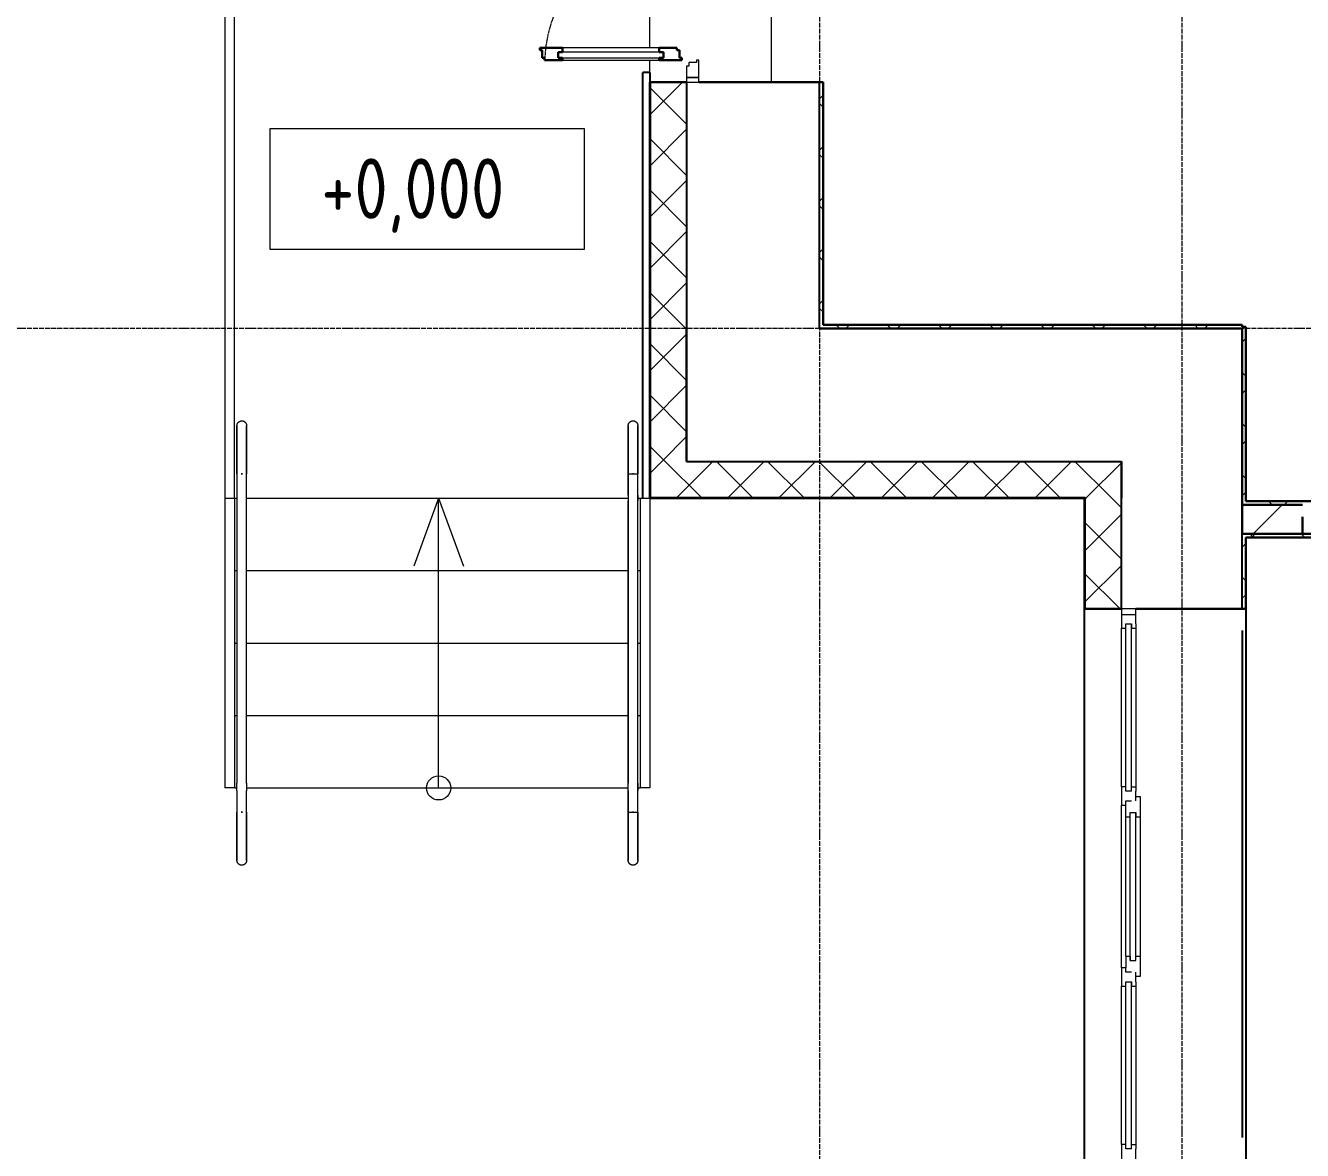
# Model space of a CAD drawing. Header units: millimetres. Extents: x -695119 to 412940, y -249585 to 622758.
# Drawn here: x 6907 to 12194, y -38424 to -33765 of the extents above; entities that cross this region are included whole.
import ezdxf

# ---------------------------------------------------------------- set-up
doc = ezdxf.new("R2010")
doc.units = ezdxf.units.MM
doc.linetypes.add('ADSK_Линия сетки', pattern=[25, 20, -2.5, 0, -2.5])
doc.linetypes.add('ADSK_Штриховая_ш2 п1_5', pattern=[4.5, 3, -1.5])
for name, color, linetype, lineweight in [('Высотные отметки', 7, 'Continuous', 9), ('Каркас_Импост', 8, 'Continuous', 9), ('Лестницы', 8, 'Continuous', 9), ('Монтажный зазор', 8, 'Continuous', 9), ('Ограждение', 8, 'Continuous', 9), ('Оси', 252, 'Continuous', 9), ('Остекление', 8, 'Continuous', 9), ('Открывание', 8, 'ADSK_Штриховая_ш2 п1_5', 9), ('Панель', 252, 'Continuous', 30), ('Перекрытия', 7, 'Continuous', 18), ('Поручни', 8, 'Continuous', 9), ('Стены разрез', 7, 'Continuous', 30), ('Стены штриховка', 7, 'Continuous', 9), ('Типовые аннотации', 8, 'Continuous', 18), ('Элементы узлов', 8, 'Continuous', 18)]:
    doc.layers.add(name, color=color, linetype=linetype, lineweight=lineweight)
doc.layers.add('Стены', color=194, linetype='Continuous')
doc.styles.add('GOST 2.304 type A_1', font='', dxfattribs={"height": 350})
doc.styles.get('GOST 2.304 type A_1').set_extended_font_data('GOST 2.304 type A')

# ---------------------------------------------------------------- blocks, each defined once
blk = doc.blocks.new('1 этаж')
at = {"layer": 'Каркас_Импост', "color": 251, "true_color": 0x636466}
for p, q in [((-35264.8, -115095.4), (-35296.8, -115095.4)), ((-35296.8, -115095.4), (-35296.8, -115110.4)), ((-35255.8, -115085.4), (-35264.8, -115085.4)), ((-35264.8, -115085.4), (-35264.8, -115095.4)), ((-35255.8, -115157.4), (-35255.8, -115085.4)), ((-35305.8, -115110.4), (-35305.8, -115157.4)), ((-35296.8, -115110.4), (-35305.8, -115110.4)), ((-35305.8, -115157.4), (-35255.8, -115157.4)), ((-33505.8, -118094.4), (-33505.8, -117438.4)), ((-33445.8, -117438.4), (-33445.8, -118094.4)), ((-33505.8, -118844.4), (-33505.8, -118170.4)), ((-33487.8, -118795.4), (-33487.8, -118219.4)), ((-33427.8, -118219.4), (-33427.8, -118795.4)), ((-33505.8, -119576.4), (-33505.8, -118920.4)), ((-33445.8, -118920.4), (-33445.8, -119576.4))]:
    blk.add_line(p, q, dxfattribs=at)
at = {"layer": 'Каркас_Импост', "color": 251, "lineweight": 18, "true_color": 0x636466}
for p, q in [((-33445.8, -117357.4), (-33505.8, -117357.4)), ((-33505.8, -117357.4), (-33505.8, -117438.4)), ((-33445.8, -117420.4), (-33445.8, -117357.4)), ((-33487.8, -117438.4), (-33487.8, -117420.4)), ((-33487.8, -117420.4), (-33463.8, -117420.4)), ((-33463.8, -117420.4), (-33463.8, -117438.4)), ((-33445.8, -117420.4), (-33445.8, -117438.4)), ((-33505.8, -117438.4), (-33487.8, -117438.4)), ((-33463.8, -117438.4), (-33445.8, -117438.4)), ((-33505.8, -118094.4), (-33505.8, -118170.4)), ((-33487.8, -118094.4), (-33505.8, -118094.4)), ((-33487.8, -118112.4), (-33487.8, -118094.4)), ((-33463.8, -118112.4), (-33487.8, -118112.4)), ((-33463.8, -118094.4), (-33445.8, -118094.4)), ((-33463.8, -118112.4), (-33463.8, -118094.4)), ((-33445.8, -118094.4), (-33445.8, -118112.4)), ((-33445.8, -118152.4), (-33445.8, -118112.4)), ((-33505.8, -118170.4), (-33487.8, -118170.4)), ((-33487.8, -118170.4), (-33487.8, -118152.4)), ((-33487.8, -118152.4), (-33463.8, -118152.4)), ((-33487.8, -118219.4), (-33487.8, -118170.4)), ((-33445.8, -118134.4), (-33427.8, -118134.4)), ((-33427.8, -118134.4), (-33427.8, -118219.4)), ((-33487.8, -118219.4), (-33469.8, -118219.4)), ((-33469.8, -118201.4), (-33445.8, -118201.4)), ((-33469.8, -118219.4), (-33469.8, -118201.4)), ((-33445.8, -118201.4), (-33445.8, -118219.4)), ((-33445.8, -118219.4), (-33427.8, -118219.4)), ((-33487.8, -118795.4), (-33469.8, -118795.4)), ((-33487.8, -118795.4), (-33487.8, -118844.4)), ((-33469.8, -118795.4), (-33469.8, -118813.4)), ((-33445.8, -118795.4), (-33427.8, -118795.4)), ((-33445.8, -118813.4), (-33445.8, -118795.4)), ((-33427.8, -118795.4), (-33427.8, -118880.4)), ((-33505.8, -118844.4), (-33505.8, -118920.4)), ((-33487.8, -118844.4), (-33505.8, -118844.4)), ((-33487.8, -118862.4), (-33487.8, -118844.4)), ((-33463.8, -118862.4), (-33487.8, -118862.4)), ((-33469.8, -118813.4), (-33445.8, -118813.4)), ((-33445.8, -118902.4), (-33445.8, -118862.4)), ((-33487.8, -118920.4), (-33487.8, -118902.4)), ((-33487.8, -118902.4), (-33463.8, -118902.4)), ((-33463.8, -118902.4), (-33463.8, -118920.4)), ((-33427.8, -118880.4), (-33445.8, -118880.4)), ((-33445.8, -118902.4), (-33445.8, -118920.4)), ((-33505.8, -118920.4), (-33487.8, -118920.4)), ((-33463.8, -118920.4), (-33445.8, -118920.4)), ((-33505.8, -119576.4), (-33505.8, -119657.4)), ((-33487.8, -119576.4), (-33505.8, -119576.4)), ((-33487.8, -119594.4), (-33487.8, -119576.4)), ((-33463.8, -119594.4), (-33487.8, -119594.4)), ((-33463.8, -119576.4), (-33445.8, -119576.4)), ((-33463.8, -119594.4), (-33463.8, -119576.4)), ((-33445.8, -119576.4), (-33445.8, -119594.4)), ((-33445.8, -119657.4), (-33445.8, -119594.4))]:
    blk.add_line(p, q, dxfattribs=at)
at = {"layer": 'Лестницы', "color": 251, "true_color": 0x636466}
for p, q in [((-35457.8, -115035.4), (-35457.8, -113599.4)), ((-35457.8, -115137.4), (-35457.8, -115085.4)), ((-37177.8, -116899.4), (-37167.4, -116899.4)), ((-37177.8, -116899.4), (-37167.4, -116899.4)), ((-37128.2, -116899.4), (-35547.4, -116899.4)), ((-37128.2, -116899.4), (-35547.4, -116899.4)), ((-35508.2, -116899.4), (-35497.8, -116899.4)), ((-35508.2, -116899.4), (-35497.8, -116899.4)), ((-37177.8, -117199.4), (-37167.8, -117199.4)), ((-37177.8, -117199.4), (-37167.8, -117199.4)), ((-37127.8, -117199.4), (-35547.8, -117199.4)), ((-37127.8, -117199.4), (-35547.8, -117199.4)), ((-35507.8, -117199.4), (-35497.8, -117199.4)), ((-35507.8, -117199.4), (-35497.8, -117199.4)), ((-37177.8, -117499.4), (-37167.8, -117499.4)), ((-37177.8, -117499.4), (-37167.8, -117499.4)), ((-37127.8, -117499.4), (-35547.8, -117499.4)), ((-37127.8, -117499.4), (-35547.8, -117499.4)), ((-35507.8, -117499.4), (-35497.8, -117499.4)), ((-35507.8, -117499.4), (-35497.8, -117499.4)), ((-37177.8, -117799.4), (-37167.8, -117799.4)), ((-37177.8, -117799.4), (-37167.8, -117799.4)), ((-37127.8, -117799.4), (-35547.8, -117799.4)), ((-37127.8, -117799.4), (-35547.8, -117799.4)), ((-35507.8, -117799.4), (-35497.8, -117799.4)), ((-35507.8, -117799.4), (-35497.8, -117799.4)), ((-37177.8, -118099.4), (-37167.8, -118099.4)), ((-37177.8, -118099.4), (-37167.8, -118099.4)), ((-37127.8, -118099.4), (-35547.8, -118099.4)), ((-37127.8, -118099.4), (-35547.8, -118099.4)), ((-35507.8, -118099.4), (-35497.8, -118099.4)), ((-35507.8, -118099.4), (-35497.8, -118099.4))]:
    blk.add_line(p, q, dxfattribs=at)
at = {"layer": 'Монтажный зазор', "color": 251, "true_color": 0x636466}
for p, q in [((-35255.8, -115157.4), (-35305.8, -115157.4)), ((-35305.8, -115157.4), (-35305.8, -115177.4)), ((-35255.8, -115177.4), (-35255.8, -115157.4)), ((-35305.8, -115177.4), (-35255.8, -115177.4)), ((-33445.8, -117382.4), (-33505.8, -117382.4))]:
    blk.add_line(p, q, dxfattribs=at)
at = {"layer": 'Ограждение', "color": 251, "true_color": 0x636466}
for p, q in [((-37167.8, -116799.4), (-37167.8, -116887.6)), ((-37145.5, -116799.4), (-37150.1, -116799.4)), ((-37150.1, -116799.4), (-37147.8, -116799.4)), ((-37147.8, -116799.4), (-37145.5, -116799.4)), ((-37127.8, -116887.6), (-37127.8, -116799.4)), ((-35547.8, -116799.4), (-35507.8, -116799.4)), ((-35547.8, -116887.6), (-35547.8, -116799.4)), ((-35547.8, -116799.4), (-35547.8, -116887.6)), ((-35525.5, -116799.4), (-35530.1, -116799.4)), ((-35530.1, -116799.4), (-35527.8, -116799.4)), ((-35527.8, -116799.4), (-35525.5, -116799.4)), ((-35507.8, -116887.6), (-35507.8, -116799.4)), ((-35507.8, -116887.6), (-35507.8, -116799.4)), ((-37167.8, -116901), (-37167.8, -118079.9)), ((-37127.8, -118079.9), (-37127.8, -116901)), ((-35547.8, -116887.6), (-35547.8, -116909.9)), ((-35547.8, -116887.6), (-35547.8, -116901)), ((-35547.8, -116901), (-35547.8, -118079.9)), ((-35507.8, -116887.6), (-35507.8, -116909.9)), ((-35507.8, -116887.6), (-35507.8, -116901)), ((-35507.8, -118079.9), (-35507.8, -116901)), ((-35547.8, -118088.8), (-35547.8, -116909.9)), ((-35507.8, -118088.8), (-35507.8, -116909.9)), ((-37167.8, -118111.2), (-37167.8, -118199.4)), ((-37127.8, -118199.4), (-37127.8, -118111.2)), ((-35547.8, -118111.2), (-35547.8, -118088.8)), ((-35547.8, -118199.4), (-35547.8, -118111.2)), ((-35547.8, -118111.2), (-35547.8, -118199.4)), ((-35507.8, -118111.2), (-35507.8, -118088.8)), ((-35507.8, -118199.4), (-35507.8, -118111.2)), ((-35507.8, -118199.4), (-35507.8, -118111.2)), ((-37150.1, -118199.4), (-37145.5, -118199.4)), ((-37147.8, -118199.4), (-37150.1, -118199.4)), ((-37145.5, -118199.4), (-37147.8, -118199.4)), ((-35547.8, -118199.4), (-35507.8, -118199.4)), ((-35530.1, -118199.4), (-35525.5, -118199.4)), ((-35527.8, -118199.4), (-35530.1, -118199.4)), ((-35525.5, -118199.4), (-35527.8, -118199.4))]:
    blk.add_line(p, q, dxfattribs=at)
at = {"layer": 'Ограждение', "color": 251, "true_color": 0x636466, "flags": 128}
for points in [[(-37167.8, -116599.4), (-37167.8, -116598.6), (-37167.7, -116597.8), (-37167.7, -116597), (-37167.5, -116596.2), (-37167.4, -116595.4), (-37167.2, -116594.6), (-37167, -116593.8), (-37166.8, -116593.1), (-37166.5, -116592.3), (-37166.2, -116591.6), (-37165.9, -116590.8), (-37165.5, -116590.1), (-37165.2, -116589.4), (-37164.7, -116588.7), (-37164.3, -116588.1), (-37163.8, -116587.4), (-37163.4, -116586.8), (-37162.8, -116586.2), (-37162.3, -116585.6), (-37161.7, -116585), (-37161.2, -116584.5), (-37160.5, -116584), (-37159.9, -116583.5), (-37159.3, -116583), (-37158.6, -116582.5), (-37157.9, -116582.1), (-37157.2, -116581.7), (-37156.5, -116581.4), (-37155.8, -116581), (-37155, -116580.7), (-37154.3, -116580.5), (-37153.5, -116580.2), (-37152.8, -116580), (-37152, -116579.8), (-37151.2, -116579.7), (-37150.4, -116579.5), (-37149.6, -116579.4), (-37148.8, -116579.4), (-37148, -116579.4), (-37147.8, -116579.4)], [(-37147.8, -116579.4), (-37147, -116579.4), (-37146.2, -116579.4), (-37145.4, -116579.5), (-37144.6, -116579.6), (-37143.8, -116579.8), (-37143, -116579.9), (-37142.3, -116580.1), (-37141.5, -116580.4), (-37140.8, -116580.6), (-37140, -116580.9), (-37139.3, -116581.3), (-37138.6, -116581.6), (-37137.9, -116582), (-37137.2, -116582.4), (-37136.5, -116582.9), (-37135.9, -116583.3), (-37135.2, -116583.8), (-37134.6, -116584.3), (-37134, -116584.9), (-37133.5, -116585.4), (-37132.9, -116586), (-37132.4, -116586.6), (-37131.9, -116587.3), (-37131.4, -116587.9), (-37131, -116588.6), (-37130.6, -116589.2), (-37130.2, -116589.9), (-37129.8, -116590.7), (-37129.5, -116591.4), (-37129.2, -116592.1), (-37128.9, -116592.9), (-37128.6, -116593.6), (-37128.4, -116594.4), (-37128.2, -116595.2), (-37128.1, -116596), (-37128, -116596.8), (-37127.9, -116597.6), (-37127.8, -116598.4), (-37127.8, -116599.2), (-37127.8, -116599.4)], [(-35547.8, -116599.4), (-35547.8, -116598.6), (-35547.7, -116597.8), (-35547.7, -116597), (-35547.5, -116596.2), (-35547.4, -116595.4), (-35547.2, -116594.6), (-35547, -116593.8), (-35546.8, -116593.1), (-35546.5, -116592.3), (-35546.2, -116591.6), (-35545.9, -116590.8), (-35545.5, -116590.1), (-35545.2, -116589.4), (-35544.7, -116588.7), (-35544.3, -116588.1), (-35543.8, -116587.4), (-35543.4, -116586.8), (-35542.8, -116586.2), (-35542.3, -116585.6), (-35541.7, -116585), (-35541.2, -116584.5), (-35540.5, -116584), (-35539.9, -116583.5), (-35539.3, -116583), (-35538.6, -116582.5), (-35537.9, -116582.1), (-35537.2, -116581.7), (-35536.5, -116581.4), (-35535.8, -116581), (-35535, -116580.7), (-35534.3, -116580.5), (-35533.5, -116580.2), (-35532.8, -116580), (-35532, -116579.8), (-35531.2, -116579.7), (-35530.4, -116579.5), (-35529.6, -116579.4), (-35528.8, -116579.4), (-35528, -116579.4), (-35527.8, -116579.4)], [(-35527.8, -116579.4), (-35527, -116579.4), (-35526.2, -116579.4), (-35525.4, -116579.5), (-35524.6, -116579.6), (-35523.8, -116579.8), (-35523, -116579.9), (-35522.3, -116580.1), (-35521.5, -116580.4), (-35520.8, -116580.6), (-35520, -116580.9), (-35519.3, -116581.3), (-35518.6, -116581.6), (-35517.9, -116582), (-35517.2, -116582.4), (-35516.5, -116582.9), (-35515.9, -116583.3), (-35515.2, -116583.8), (-35514.6, -116584.3), (-35514, -116584.9), (-35513.5, -116585.4), (-35512.9, -116586), (-35512.4, -116586.6), (-35511.9, -116587.3), (-35511.4, -116587.9), (-35511, -116588.6), (-35510.6, -116589.2), (-35510.2, -116589.9), (-35509.8, -116590.7), (-35509.5, -116591.4), (-35509.2, -116592.1), (-35508.9, -116592.9), (-35508.6, -116593.6), (-35508.4, -116594.4), (-35508.2, -116595.2), (-35508.1, -116596), (-35508, -116596.8), (-35507.9, -116597.6), (-35507.8, -116598.4), (-35507.8, -116599.2), (-35507.8, -116599.4)], [(-37167.8, -116799.4), (-37167.8, -116791.4), (-37167.8, -116783.4), (-37167.8, -116775.4), (-37167.8, -116767.5), (-37167.8, -116759.6), (-37167.8, -116751.8), (-37167.8, -116744.1), (-37167.8, -116736.5), (-37167.8, -116728.9), (-37167.8, -116721.5), (-37167.8, -116714.2), (-37167.8, -116707), (-37167.8, -116700), (-37167.8, -116693.1), (-37167.8, -116686.4), (-37167.8, -116679.9), (-37167.8, -116673.6), (-37167.8, -116667.5), (-37167.8, -116661.6), (-37167.8, -116655.9), (-37167.8, -116650.4), (-37167.8, -116645.2), (-37167.8, -116640.2), (-37167.8, -116635.5), (-37167.8, -116631.1), (-37167.8, -116626.9), (-37167.8, -116623), (-37167.8, -116619.3), (-37167.8, -116616), (-37167.8, -116613), (-37167.8, -116610.2), (-37167.8, -116607.8), (-37167.8, -116605.6), (-37167.8, -116603.8), (-37167.8, -116602.3), (-37167.8, -116601.1), (-37167.8, -116600.2), (-37167.8, -116599.6), (-37167.8, -116599.4), (-37167.8, -116599.4)], [(-37167.8, -116599.4), (-37167.8, -116599.5), (-37167.8, -116600), (-37167.8, -116600.8), (-37167.8, -116601.9), (-37167.8, -116603.4), (-37167.8, -116605.1), (-37167.8, -116607.2), (-37167.8, -116609.5), (-37167.8, -116612.2), (-37167.8, -116615.2), (-37167.8, -116618.4), (-37167.8, -116622), (-37167.8, -116625.8), (-37167.8, -116629.9), (-37167.8, -116634.3), (-37167.8, -116638.9), (-37167.8, -116643.9), (-37167.8, -116649), (-37167.8, -116654.4), (-37167.8, -116660), (-37167.8, -116665.9), (-37167.8, -116671.9), (-37167.8, -116678.2), (-37167.8, -116684.7), (-37167.8, -116691.3), (-37167.8, -116698.1), (-37167.8, -116705.1), (-37167.8, -116712.2), (-37167.8, -116719.5), (-37167.8, -116726.9), (-37167.8, -116734.4), (-37167.8, -116742), (-37167.8, -116749.7), (-37167.8, -116757.5), (-37167.8, -116765.4), (-37167.8, -116773.3), (-37167.8, -116781.2), (-37167.8, -116789.2), (-37167.8, -116797.2), (-37167.8, -116799.4)], [(-37127.8, -116799.4), (-37127.8, -116791.4), (-37127.8, -116783.4), (-37127.8, -116775.4), (-37127.8, -116767.5), (-37127.8, -116759.6), (-37127.8, -116751.8), (-37127.8, -116744.1), (-37127.8, -116736.5), (-37127.8, -116728.9), (-37127.8, -116721.5), (-37127.8, -116714.2), (-37127.8, -116707), (-37127.8, -116700), (-37127.8, -116693.1), (-37127.8, -116686.4), (-37127.8, -116679.9), (-37127.8, -116673.6), (-37127.8, -116667.5), (-37127.8, -116661.6), (-37127.8, -116655.9), (-37127.8, -116650.4), (-37127.8, -116645.2), (-37127.8, -116640.2), (-37127.8, -116635.5), (-37127.8, -116631.1), (-37127.8, -116626.9), (-37127.8, -116623), (-37127.8, -116619.3), (-37127.8, -116616), (-37127.8, -116613), (-37127.8, -116610.2), (-37127.8, -116607.8), (-37127.8, -116605.6), (-37127.8, -116603.8), (-37127.8, -116602.3), (-37127.8, -116601.1), (-37127.8, -116600.2), (-37127.8, -116599.6), (-37127.8, -116599.4), (-37127.8, -116599.4)], [(-37127.8, -116599.4), (-37127.8, -116599.5), (-37127.8, -116600), (-37127.8, -116600.8), (-37127.8, -116601.9), (-37127.8, -116603.4), (-37127.8, -116605.1), (-37127.8, -116607.2), (-37127.8, -116609.5), (-37127.8, -116612.2), (-37127.8, -116615.2), (-37127.8, -116618.4), (-37127.8, -116622), (-37127.8, -116625.8), (-37127.8, -116629.9), (-37127.8, -116634.3), (-37127.8, -116638.9), (-37127.8, -116643.9), (-37127.8, -116649), (-37127.8, -116654.4), (-37127.8, -116660), (-37127.8, -116665.9), (-37127.8, -116671.9), (-37127.8, -116678.2), (-37127.8, -116684.7), (-37127.8, -116691.3), (-37127.8, -116698.1), (-37127.8, -116705.1), (-37127.8, -116712.2), (-37127.8, -116719.5), (-37127.8, -116726.9), (-37127.8, -116734.4), (-37127.8, -116742), (-37127.8, -116749.7), (-37127.8, -116757.5), (-37127.8, -116765.4), (-37127.8, -116773.3), (-37127.8, -116781.2), (-37127.8, -116789.2), (-37127.8, -116797.2), (-37127.8, -116799.4)], [(-35547.8, -116799.4), (-35547.8, -116791.4), (-35547.8, -116783.4), (-35547.8, -116775.4), (-35547.8, -116767.5), (-35547.8, -116759.6), (-35547.8, -116751.8), (-35547.8, -116744.1), (-35547.8, -116736.5), (-35547.8, -116728.9), (-35547.8, -116721.5), (-35547.8, -116714.2), (-35547.8, -116707), (-35547.8, -116700), (-35547.8, -116693.1), (-35547.8, -116686.4), (-35547.8, -116679.9), (-35547.8, -116673.6), (-35547.8, -116667.5), (-35547.8, -116661.6), (-35547.8, -116655.9), (-35547.8, -116650.4), (-35547.8, -116645.2), (-35547.8, -116640.2), (-35547.8, -116635.5), (-35547.8, -116631.1), (-35547.8, -116626.9), (-35547.8, -116623), (-35547.8, -116619.3), (-35547.8, -116616), (-35547.8, -116613), (-35547.8, -116610.2), (-35547.8, -116607.8), (-35547.8, -116605.6), (-35547.8, -116603.8), (-35547.8, -116602.3), (-35547.8, -116601.1), (-35547.8, -116600.2), (-35547.8, -116599.6), (-35547.8, -116599.4), (-35547.8, -116599.4)], [(-35547.8, -116599.4), (-35547.8, -116599.5), (-35547.8, -116600), (-35547.8, -116600.8), (-35547.8, -116601.9), (-35547.8, -116603.4), (-35547.8, -116605.1), (-35547.8, -116607.2), (-35547.8, -116609.5), (-35547.8, -116612.2), (-35547.8, -116615.2), (-35547.8, -116618.4), (-35547.8, -116622), (-35547.8, -116625.8), (-35547.8, -116629.9), (-35547.8, -116634.3), (-35547.8, -116638.9), (-35547.8, -116643.9), (-35547.8, -116649), (-35547.8, -116654.4), (-35547.8, -116660), (-35547.8, -116665.9), (-35547.8, -116671.9), (-35547.8, -116678.2), (-35547.8, -116684.7), (-35547.8, -116691.3), (-35547.8, -116698.1), (-35547.8, -116705.1), (-35547.8, -116712.2), (-35547.8, -116719.5), (-35547.8, -116726.9), (-35547.8, -116734.4), (-35547.8, -116742), (-35547.8, -116749.7), (-35547.8, -116757.5), (-35547.8, -116765.4), (-35547.8, -116773.3), (-35547.8, -116781.2), (-35547.8, -116789.2), (-35547.8, -116797.2), (-35547.8, -116799.4)], [(-35507.8, -116799.4), (-35507.8, -116791.4), (-35507.8, -116783.4), (-35507.8, -116775.4), (-35507.8, -116767.5), (-35507.8, -116759.6), (-35507.8, -116751.8), (-35507.8, -116744.1), (-35507.8, -116736.5), (-35507.8, -116728.9), (-35507.8, -116721.5), (-35507.8, -116714.2), (-35507.8, -116707), (-35507.8, -116700), (-35507.8, -116693.1), (-35507.8, -116686.4), (-35507.8, -116679.9), (-35507.8, -116673.6), (-35507.8, -116667.5), (-35507.8, -116661.6), (-35507.8, -116655.9), (-35507.8, -116650.4), (-35507.8, -116645.2), (-35507.8, -116640.2), (-35507.8, -116635.5), (-35507.8, -116631.1), (-35507.8, -116626.9), (-35507.8, -116623), (-35507.8, -116619.3), (-35507.8, -116616), (-35507.8, -116613), (-35507.8, -116610.2), (-35507.8, -116607.8), (-35507.8, -116605.6), (-35507.8, -116603.8), (-35507.8, -116602.3), (-35507.8, -116601.1), (-35507.8, -116600.2), (-35507.8, -116599.6), (-35507.8, -116599.4), (-35507.8, -116599.4)], [(-35507.8, -116599.4), (-35507.8, -116599.5), (-35507.8, -116600), (-35507.8, -116600.8), (-35507.8, -116601.9), (-35507.8, -116603.4), (-35507.8, -116605.1), (-35507.8, -116607.2), (-35507.8, -116609.5), (-35507.8, -116612.2), (-35507.8, -116615.2), (-35507.8, -116618.4), (-35507.8, -116622), (-35507.8, -116625.8), (-35507.8, -116629.9), (-35507.8, -116634.3), (-35507.8, -116638.9), (-35507.8, -116643.9), (-35507.8, -116649), (-35507.8, -116654.4), (-35507.8, -116660), (-35507.8, -116665.9), (-35507.8, -116671.9), (-35507.8, -116678.2), (-35507.8, -116684.7), (-35507.8, -116691.3), (-35507.8, -116698.1), (-35507.8, -116705.1), (-35507.8, -116712.2), (-35507.8, -116719.5), (-35507.8, -116726.9), (-35507.8, -116734.4), (-35507.8, -116742), (-35507.8, -116749.7), (-35507.8, -116757.5), (-35507.8, -116765.4), (-35507.8, -116773.3), (-35507.8, -116781.2), (-35507.8, -116789.2), (-35507.8, -116797.2), (-35507.8, -116799.4)], [(-37167.8, -116887.6), (-37167.8, -116888.8), (-37167.8, -116890), (-37167.8, -116891.2), (-37167.8, -116892.3), (-37167.8, -116893.5), (-37167.8, -116894.7), (-37167.8, -116895.9), (-37167.8, -116897), (-37167.8, -116898.1), (-37167.8, -116899.2), (-37167.8, -116900.3), (-37167.8, -116901)], [(-37167.8, -116887.6), (-37167.8, -116888.8), (-37167.8, -116890), (-37167.8, -116891.2), (-37167.8, -116892.3), (-37167.8, -116893.5), (-37167.8, -116894.7)], [(-37167.8, -116897), (-37167.8, -116898.1), (-37167.8, -116899.2), (-37167.8, -116900.3), (-37167.8, -116901)], [(-37127.8, -116901), (-37127.8, -116899.9), (-37127.8, -116898.8), (-37127.8, -116897.7), (-37127.8, -116896.5), (-37127.8, -116895.4), (-37127.8, -116894.2), (-37127.8, -116893), (-37127.8, -116891.9), (-37127.8, -116890.7), (-37127.8, -116889.5), (-37127.8, -116888.3), (-37127.8, -116887.6)], [(-37127.8, -116895.4), (-37127.8, -116894.2), (-37127.8, -116893), (-37127.8, -116891.9), (-37127.8, -116890.7), (-37127.8, -116889.5), (-37127.8, -116888.3), (-37127.8, -116887.6)], [(-37127.8, -116901), (-37127.8, -116899.9), (-37127.8, -116898.8), (-37127.8, -116897.7), (-37127.8, -116896.5)], [(-35547.8, -116887.6), (-35547.8, -116888.8), (-35547.8, -116890), (-35547.8, -116891.2), (-35547.8, -116892.3), (-35547.8, -116893.5), (-35547.8, -116894.7), (-35547.8, -116895.9), (-35547.8, -116897), (-35547.8, -116898.1), (-35547.8, -116899.2), (-35547.8, -116900.3), (-35547.8, -116901)], [(-35547.8, -116887.6), (-35547.8, -116888.8), (-35547.8, -116890), (-35547.8, -116891.2), (-35547.8, -116892.3), (-35547.8, -116893.5), (-35547.8, -116894.7)], [(-35547.8, -116897), (-35547.8, -116898.1), (-35547.8, -116899.2), (-35547.8, -116900.3), (-35547.8, -116901)], [(-35507.8, -116901), (-35507.8, -116899.9), (-35507.8, -116898.8), (-35507.8, -116897.7), (-35507.8, -116896.5), (-35507.8, -116895.4), (-35507.8, -116894.2), (-35507.8, -116893), (-35507.8, -116891.9), (-35507.8, -116890.7), (-35507.8, -116889.5), (-35507.8, -116888.3), (-35507.8, -116887.6)], [(-35507.8, -116895.4), (-35507.8, -116894.2), (-35507.8, -116893), (-35507.8, -116891.9), (-35507.8, -116890.7), (-35507.8, -116889.5), (-35507.8, -116888.3), (-35507.8, -116887.6)], [(-35507.8, -116901), (-35507.8, -116899.9), (-35507.8, -116898.8), (-35507.8, -116897.7), (-35507.8, -116896.5)], [(-37167.8, -118111.2), (-37167.8, -118108.4), (-37167.8, -118105.6), (-37167.8, -118102.8), (-37167.8, -118100), (-37167.8, -118097.3), (-37167.8, -118094.5), (-37167.8, -118091.8), (-37167.8, -118089.2), (-37167.8, -118086.5), (-37167.8, -118083.9), (-37167.8, -118081.4), (-37167.8, -118079.9)], [(-37127.8, -118079.9), (-37127.8, -118082.4), (-37127.8, -118085), (-37127.8, -118087.6), (-37127.8, -118090.2), (-37127.8, -118092.9), (-37127.8, -118095.6), (-37127.8, -118098.4), (-37127.8, -118101.1), (-37127.8, -118103.9), (-37127.8, -118106.7), (-37127.8, -118109.5), (-37127.8, -118111.2)], [(-35547.8, -118111.2), (-35547.8, -118108.4), (-35547.8, -118105.6), (-35547.8, -118102.8), (-35547.8, -118100), (-35547.8, -118097.3), (-35547.8, -118094.5), (-35547.8, -118091.8), (-35547.8, -118089.2), (-35547.8, -118086.5), (-35547.8, -118083.9), (-35547.8, -118081.4), (-35547.8, -118079.9)], [(-35507.8, -118079.9), (-35507.8, -118082.4), (-35507.8, -118085), (-35507.8, -118087.6), (-35507.8, -118090.2), (-35507.8, -118092.9), (-35507.8, -118095.6), (-35507.8, -118098.4), (-35507.8, -118101.1), (-35507.8, -118103.9), (-35507.8, -118106.7), (-35507.8, -118109.5), (-35507.8, -118111.2)], [(-37167.8, -118199.4), (-37167.8, -118207.4), (-37167.8, -118215.3), (-37167.8, -118223.3), (-37167.8, -118231.2), (-37167.8, -118239.1), (-37167.8, -118246.9), (-37167.8, -118254.6), (-37167.8, -118262.3), (-37167.8, -118269.8), (-37167.8, -118277.3), (-37167.8, -118284.6), (-37167.8, -118291.7), (-37167.8, -118298.7), (-37167.8, -118305.6), (-37167.8, -118312.3), (-37167.8, -118318.8), (-37167.8, -118325.1), (-37167.8, -118331.2), (-37167.8, -118337.2), (-37167.8, -118342.8), (-37167.8, -118348.3), (-37167.8, -118353.5), (-37167.8, -118358.5), (-37167.8, -118363.2), (-37167.8, -118367.7), (-37167.8, -118371.8), (-37167.8, -118375.8), (-37167.8, -118379.4), (-37167.8, -118382.7), (-37167.8, -118385.8), (-37167.8, -118388.5), (-37167.8, -118391), (-37167.8, -118393.1), (-37167.8, -118394.9), (-37167.8, -118396.5), (-37167.8, -118397.7), (-37167.8, -118398.5), (-37167.8, -118399.1), (-37167.8, -118399.4), (-37167.8, -118399.4)], [(-37167.8, -118399.4), (-37167.8, -118399.2), (-37167.8, -118398.7), (-37167.8, -118397.9), (-37167.8, -118396.8), (-37167.8, -118395.4), (-37167.8, -118393.6), (-37167.8, -118391.6), (-37167.8, -118389.2), (-37167.8, -118386.5), (-37167.8, -118383.6), (-37167.8, -118380.3), (-37167.8, -118376.8), (-37167.8, -118372.9), (-37167.8, -118368.8), (-37167.8, -118364.4), (-37167.8, -118359.8), (-37167.8, -118354.9), (-37167.8, -118349.7), (-37167.8, -118344.3), (-37167.8, -118338.7), (-37167.8, -118332.9), (-37167.8, -118326.8), (-37167.8, -118320.5), (-37167.8, -118314.1), (-37167.8, -118307.4), (-37167.8, -118300.6), (-37167.8, -118293.6), (-37167.8, -118286.5), (-37167.8, -118279.2), (-37167.8, -118271.8), (-37167.8, -118264.3), (-37167.8, -118256.7), (-37167.8, -118249), (-37167.8, -118241.2), (-37167.8, -118233.4), (-37167.8, -118225.5), (-37167.8, -118217.5), (-37167.8, -118209.5), (-37167.8, -118201.5), (-37167.8, -118199.4)], [(-37127.8, -118199.4), (-37127.8, -118207.4), (-37127.8, -118215.3), (-37127.8, -118223.3), (-37127.8, -118231.2), (-37127.8, -118239.1), (-37127.8, -118246.9), (-37127.8, -118254.6), (-37127.8, -118262.3), (-37127.8, -118269.8), (-37127.8, -118277.3), (-37127.8, -118284.6), (-37127.8, -118291.7), (-37127.8, -118298.7), (-37127.8, -118305.6), (-37127.8, -118312.3), (-37127.8, -118318.8), (-37127.8, -118325.1), (-37127.8, -118331.2), (-37127.8, -118337.2), (-37127.8, -118342.8), (-37127.8, -118348.3), (-37127.8, -118353.5), (-37127.8, -118358.5), (-37127.8, -118363.2), (-37127.8, -118367.7), (-37127.8, -118371.8), (-37127.8, -118375.8), (-37127.8, -118379.4), (-37127.8, -118382.7), (-37127.8, -118385.8), (-37127.8, -118388.5), (-37127.8, -118391), (-37127.8, -118393.1), (-37127.8, -118394.9), (-37127.8, -118396.5), (-37127.8, -118397.7), (-37127.8, -118398.5), (-37127.8, -118399.1), (-37127.8, -118399.4), (-37127.8, -118399.4)], [(-37127.8, -118399.4), (-37127.8, -118399.2), (-37127.8, -118398.7), (-37127.8, -118397.9), (-37127.8, -118396.8), (-37127.8, -118395.4), (-37127.8, -118393.6), (-37127.8, -118391.6), (-37127.8, -118389.2), (-37127.8, -118386.5), (-37127.8, -118383.6), (-37127.8, -118380.3), (-37127.8, -118376.8), (-37127.8, -118372.9), (-37127.8, -118368.8), (-37127.8, -118364.4), (-37127.8, -118359.8), (-37127.8, -118354.9), (-37127.8, -118349.7), (-37127.8, -118344.3), (-37127.8, -118338.7), (-37127.8, -118332.9), (-37127.8, -118326.8), (-37127.8, -118320.5), (-37127.8, -118314.1), (-37127.8, -118307.4), (-37127.8, -118300.6), (-37127.8, -118293.6), (-37127.8, -118286.5), (-37127.8, -118279.2), (-37127.8, -118271.8), (-37127.8, -118264.3), (-37127.8, -118256.7), (-37127.8, -118249), (-37127.8, -118241.2), (-37127.8, -118233.4), (-37127.8, -118225.5), (-37127.8, -118217.5), (-37127.8, -118209.5), (-37127.8, -118201.5), (-37127.8, -118199.4)], [(-35547.8, -118199.4), (-35547.8, -118207.4), (-35547.8, -118215.3), (-35547.8, -118223.3), (-35547.8, -118231.2), (-35547.8, -118239.1), (-35547.8, -118246.9), (-35547.8, -118254.6), (-35547.8, -118262.3), (-35547.8, -118269.8), (-35547.8, -118277.3), (-35547.8, -118284.6), (-35547.8, -118291.7), (-35547.8, -118298.7), (-35547.8, -118305.6), (-35547.8, -118312.3), (-35547.8, -118318.8), (-35547.8, -118325.1), (-35547.8, -118331.2), (-35547.8, -118337.2), (-35547.8, -118342.8), (-35547.8, -118348.3), (-35547.8, -118353.5), (-35547.8, -118358.5), (-35547.8, -118363.2), (-35547.8, -118367.7), (-35547.8, -118371.8), (-35547.8, -118375.8), (-35547.8, -118379.4), (-35547.8, -118382.7), (-35547.8, -118385.8), (-35547.8, -118388.5), (-35547.8, -118391), (-35547.8, -118393.1), (-35547.8, -118394.9), (-35547.8, -118396.5), (-35547.8, -118397.7), (-35547.8, -118398.5), (-35547.8, -118399.1), (-35547.8, -118399.4), (-35547.8, -118399.4)], [(-35547.8, -118399.4), (-35547.8, -118399.2), (-35547.8, -118398.7), (-35547.8, -118397.9), (-35547.8, -118396.8), (-35547.8, -118395.4), (-35547.8, -118393.6), (-35547.8, -118391.6), (-35547.8, -118389.2), (-35547.8, -118386.5), (-35547.8, -118383.6), (-35547.8, -118380.3), (-35547.8, -118376.8), (-35547.8, -118372.9), (-35547.8, -118368.8), (-35547.8, -118364.4), (-35547.8, -118359.8), (-35547.8, -118354.9), (-35547.8, -118349.7), (-35547.8, -118344.3), (-35547.8, -118338.7), (-35547.8, -118332.9), (-35547.8, -118326.8), (-35547.8, -118320.5), (-35547.8, -118314.1), (-35547.8, -118307.4), (-35547.8, -118300.6), (-35547.8, -118293.6), (-35547.8, -118286.5), (-35547.8, -118279.2), (-35547.8, -118271.8), (-35547.8, -118264.3), (-35547.8, -118256.7), (-35547.8, -118249), (-35547.8, -118241.2), (-35547.8, -118233.4), (-35547.8, -118225.5), (-35547.8, -118217.5), (-35547.8, -118209.5), (-35547.8, -118201.5), (-35547.8, -118199.4)], [(-35507.8, -118199.4), (-35507.8, -118207.4), (-35507.8, -118215.3), (-35507.8, -118223.3), (-35507.8, -118231.2), (-35507.8, -118239.1), (-35507.8, -118246.9), (-35507.8, -118254.6), (-35507.8, -118262.3), (-35507.8, -118269.8), (-35507.8, -118277.3), (-35507.8, -118284.6), (-35507.8, -118291.7), (-35507.8, -118298.7), (-35507.8, -118305.6), (-35507.8, -118312.3), (-35507.8, -118318.8), (-35507.8, -118325.1), (-35507.8, -118331.2), (-35507.8, -118337.2), (-35507.8, -118342.8), (-35507.8, -118348.3), (-35507.8, -118353.5), (-35507.8, -118358.5), (-35507.8, -118363.2), (-35507.8, -118367.7), (-35507.8, -118371.8), (-35507.8, -118375.8), (-35507.8, -118379.4), (-35507.8, -118382.7), (-35507.8, -118385.8), (-35507.8, -118388.5), (-35507.8, -118391), (-35507.8, -118393.1), (-35507.8, -118394.9), (-35507.8, -118396.5), (-35507.8, -118397.7), (-35507.8, -118398.5), (-35507.8, -118399.1), (-35507.8, -118399.4), (-35507.8, -118399.4)], [(-35507.8, -118399.4), (-35507.8, -118399.2), (-35507.8, -118398.7), (-35507.8, -118397.9), (-35507.8, -118396.8), (-35507.8, -118395.4), (-35507.8, -118393.6), (-35507.8, -118391.6), (-35507.8, -118389.2), (-35507.8, -118386.5), (-35507.8, -118383.6), (-35507.8, -118380.3), (-35507.8, -118376.8), (-35507.8, -118372.9), (-35507.8, -118368.8), (-35507.8, -118364.4), (-35507.8, -118359.8), (-35507.8, -118354.9), (-35507.8, -118349.7), (-35507.8, -118344.3), (-35507.8, -118338.7), (-35507.8, -118332.9), (-35507.8, -118326.8), (-35507.8, -118320.5), (-35507.8, -118314.1), (-35507.8, -118307.4), (-35507.8, -118300.6), (-35507.8, -118293.6), (-35507.8, -118286.5), (-35507.8, -118279.2), (-35507.8, -118271.8), (-35507.8, -118264.3), (-35507.8, -118256.7), (-35507.8, -118249), (-35507.8, -118241.2), (-35507.8, -118233.4), (-35507.8, -118225.5), (-35507.8, -118217.5), (-35507.8, -118209.5), (-35507.8, -118201.5), (-35507.8, -118199.4)], [(-37147.8, -118419.4), (-37148.6, -118419.4), (-37149.4, -118419.3), (-37150.2, -118419.2), (-37151, -118419.1), (-37151.8, -118419), (-37152.6, -118418.8), (-37153.3, -118418.6), (-37154.1, -118418.4), (-37154.8, -118418.1), (-37155.6, -118417.8), (-37156.3, -118417.5), (-37157, -118417.1), (-37157.7, -118416.7), (-37158.4, -118416.3), (-37159.1, -118415.9), (-37159.7, -118415.4), (-37160.4, -118414.9), (-37161, -118414.4), (-37161.6, -118413.9), (-37162.1, -118413.3), (-37162.7, -118412.7), (-37163.2, -118412.1), (-37163.7, -118411.5), (-37164.2, -118410.8), (-37164.6, -118410.2), (-37165, -118409.5), (-37165.4, -118408.8), (-37165.8, -118408.1), (-37166.1, -118407.4), (-37166.4, -118406.6), (-37166.7, -118405.9), (-37167, -118405.1), (-37167.2, -118404.3), (-37167.4, -118403.6), (-37167.5, -118402.8), (-37167.6, -118402), (-37167.7, -118401.2), (-37167.8, -118400.4), (-37167.8, -118399.6), (-37167.8, -118399.4)], [(-37127.8, -118399.4), (-37127.8, -118400.2), (-37127.9, -118401), (-37127.9, -118401.8), (-37128.1, -118402.6), (-37128.2, -118403.3), (-37128.4, -118404.1), (-37128.6, -118404.9), (-37128.8, -118405.7), (-37129.1, -118406.4), (-37129.4, -118407.2), (-37129.7, -118407.9), (-37130.1, -118408.6), (-37130.4, -118409.3), (-37130.9, -118410), (-37131.3, -118410.7), (-37131.8, -118411.3), (-37132.3, -118411.9), (-37132.8, -118412.6), (-37133.3, -118413.1), (-37133.9, -118413.7), (-37134.5, -118414.3), (-37135.1, -118414.8), (-37135.7, -118415.3), (-37136.3, -118415.8), (-37137, -118416.2), (-37137.7, -118416.6), (-37138.4, -118417), (-37139.1, -118417.4), (-37139.8, -118417.7), (-37140.6, -118418), (-37141.3, -118418.3), (-37142.1, -118418.5), (-37142.8, -118418.7), (-37143.6, -118418.9), (-37144.4, -118419.1), (-37145.2, -118419.2), (-37146, -118419.3), (-37146.8, -118419.3), (-37147.6, -118419.4), (-37147.8, -118419.4)], [(-35527.8, -118419.4), (-35528.6, -118419.4), (-35529.4, -118419.3), (-35530.2, -118419.2), (-35531, -118419.1), (-35531.8, -118419), (-35532.6, -118418.8), (-35533.3, -118418.6), (-35534.1, -118418.4), (-35534.8, -118418.1), (-35535.6, -118417.8), (-35536.3, -118417.5), (-35537, -118417.1), (-35537.7, -118416.7), (-35538.4, -118416.3), (-35539.1, -118415.9), (-35539.7, -118415.4), (-35540.4, -118414.9), (-35541, -118414.4), (-35541.6, -118413.9), (-35542.1, -118413.3), (-35542.7, -118412.7), (-35543.2, -118412.1), (-35543.7, -118411.5), (-35544.2, -118410.8), (-35544.6, -118410.2), (-35545, -118409.5), (-35545.4, -118408.8), (-35545.8, -118408.1), (-35546.1, -118407.4), (-35546.4, -118406.6), (-35546.7, -118405.9), (-35547, -118405.1), (-35547.2, -118404.3), (-35547.4, -118403.6), (-35547.5, -118402.8), (-35547.6, -118402), (-35547.7, -118401.2), (-35547.8, -118400.4), (-35547.8, -118399.6), (-35547.8, -118399.4)], [(-35507.8, -118399.4), (-35507.8, -118400.2), (-35507.9, -118401), (-35507.9, -118401.8), (-35508.1, -118402.6), (-35508.2, -118403.3), (-35508.4, -118404.1), (-35508.6, -118404.9), (-35508.8, -118405.7), (-35509.1, -118406.4), (-35509.4, -118407.2), (-35509.7, -118407.9), (-35510.1, -118408.6), (-35510.4, -118409.3), (-35510.9, -118410), (-35511.3, -118410.7), (-35511.8, -118411.3), (-35512.3, -118411.9), (-35512.8, -118412.6), (-35513.3, -118413.1), (-35513.9, -118413.7), (-35514.5, -118414.3), (-35515.1, -118414.8), (-35515.7, -118415.3), (-35516.3, -118415.8), (-35517, -118416.2), (-35517.7, -118416.6), (-35518.4, -118417), (-35519.1, -118417.4), (-35519.8, -118417.7), (-35520.6, -118418), (-35521.3, -118418.3), (-35522.1, -118418.5), (-35522.8, -118418.7), (-35523.6, -118418.9), (-35524.4, -118419.1), (-35525.2, -118419.2), (-35526, -118419.3), (-35526.8, -118419.3), (-35527.6, -118419.4), (-35527.8, -118419.4)]]:
    blk.add_lwpolyline(points, dxfattribs=at)
at = {"layer": 'Оси', "color": 251, "linetype": 'ADSK_Линия сетки', "true_color": 0x636466}
for p, q in [((-34755.8, -96281.4), (-34755.8, -160943.1)), ((-33255.8, -96281.4), (-33255.8, -160943.1)), ((-30135.8, -116197.4), (-72628.1, -116197.4))]:
    blk.add_line(p, q, dxfattribs=at)
at = {"layer": 'Остекление', "color": 251, "true_color": 0x636466}
for p, q in [((-35401.8, -115052.4), (-35837.8, -115052.4)), ((-35837.8, -115052.4), (-35837.8, -115076.4)), ((-35401.8, -115076.4), (-35401.8, -115052.4)), ((-35837.8, -115076.4), (-35401.8, -115076.4)), ((-33463.8, -118112.4), (-33463.8, -117420.4)), ((-33487.8, -118094.4), (-33487.8, -117438.4)), ((-33469.8, -118813.4), (-33469.8, -118201.4)), ((-33445.8, -118813.4), (-33445.8, -118201.4)), ((-33463.8, -119594.4), (-33463.8, -118902.4)), ((-33487.8, -119576.4), (-33487.8, -118920.4))]:
    blk.add_line(p, q, dxfattribs=at)
at = {"layer": 'Открывание', "color": 251, "true_color": 0x636466}
blk.add_arc((-35325.8, -115105.4), 568, 90, 177.9821, dxfattribs=at)
at = {"layer": 'Панель', "color": 251, "true_color": 0x636466}
for p, q in [((-35819.8, -115035.4), (-35913.8, -115035.4)), ((-35913.8, -115035.4), (-35913.8, -115044.4)), ((-35913.8, -115044.4), (-35903.8, -115044.4)), ((-35903.8, -115044.4), (-35903.8, -115076.4)), ((-35819.8, -115052.4), (-35837.8, -115052.4)), ((-35837.8, -115052.4), (-35837.8, -115076.4)), ((-35819.8, -115035.4), (-35819.8, -115052.4)), ((-35345.8, -115035.4), (-35419.8, -115035.4)), ((-35419.8, -115035.4), (-35419.8, -115052.4)), ((-35419.8, -115052.4), (-35401.8, -115052.4)), ((-35401.8, -115052.4), (-35401.8, -115076.4)), ((-35345.8, -115044.4), (-35345.8, -115035.4)), ((-35335.8, -115044.4), (-35345.8, -115044.4)), ((-35335.8, -115076.4), (-35335.8, -115044.4)), ((-35903.8, -115076.4), (-35893.8, -115076.4)), ((-35893.8, -115076.4), (-35893.8, -115085.4)), ((-35893.8, -115085.4), (-35819.8, -115085.4)), ((-35837.8, -115076.4), (-35819.8, -115076.4)), ((-35819.8, -115076.4), (-35819.8, -115085.4)), ((-35419.8, -115076.4), (-35419.8, -115085.4)), ((-35401.8, -115076.4), (-35419.8, -115076.4)), ((-35419.8, -115085.4), (-35325.8, -115085.4)), ((-35325.8, -115076.4), (-35335.8, -115076.4)), ((-35325.8, -115085.4), (-35325.8, -115076.4))]:
    blk.add_line(p, q, dxfattribs=at)
at = {"layer": 'Панель', "color": 251, "lineweight": 9, "true_color": 0x636466}
for p, q in [((-35419.8, -115035.4), (-35819.8, -115035.4)), ((-35819.8, -115085.4), (-35419.8, -115085.4))]:
    blk.add_line(p, q, dxfattribs=at)
at = {"layer": 'Перекрытия', "color": 251, "true_color": 0x636466}
blk.add_line((-34955.8, -113457.4), (-34955.8, -115177.4), dxfattribs=at)
at = {"layer": 'Поручни', "color": 251, "true_color": 0x636466}
for p, q in [((-37217.8, -113249.4), (-37217.8, -116899.4)), ((-37177.8, -116899.4), (-37177.8, -113249.4)), ((-37217.8, -116899.4), (-37177.8, -116899.4)), ((-37217.8, -116899.4), (-37217.8, -118099.4)), ((-37200.1, -116899.4), (-37195.5, -116899.4)), ((-37177.8, -116899.4), (-37177.8, -118099.4)), ((-35497.8, -116899.4), (-35457.8, -116899.4)), ((-35497.8, -116899.4), (-35497.8, -118099.4)), ((-35457.8, -116899.4), (-35457.8, -118099.4)), ((-37177.8, -118099.4), (-37217.8, -118099.4)), ((-35457.8, -118099.4), (-35497.8, -118099.4))]:
    blk.add_line(p, q, dxfattribs=at)
at = {"layer": 'Стены', "color": 251, "true_color": 0x636466}
for p, q in [((-35487.8, -116899.4), (-35487.8, -115137.4)), ((-35457.8, -115137.4), (-35487.8, -115137.4)), ((-35457.8, -115137.4), (-35457.8, -115177.4)), ((-35305.8, -115177.4), (-35305.8, -116197.4)), ((-34755.8, -116197.4), (-34755.8, -115177.4)), ((-35305.8, -116747.4), (-33505.8, -116747.4)), ((-33505.8, -117357.4), (-33505.8, -116899.4)), ((-33005.8, -117357.4), (-33005.8, -117047.4)), ((-33657.8, -119657.4), (-33657.8, -117357.4)), ((-32990.8, -117357.4), (-32990.8, -119657.4)), ((-33005.8, -117447.4), (-33005.8, -119547.4))]:
    blk.add_line(p, q, dxfattribs=at)
at = {"layer": 'Стены разрез', "color": 251, "true_color": 0x636466}
for p, q in [((-35305.8, -115177.4), (-35457.8, -115177.4)), ((-35457.8, -115177.4), (-35457.8, -116899.4)), ((-34740.8, -115177.4), (-35255.8, -115177.4)), ((-34740.8, -116182.4), (-34740.8, -115177.4)), ((-35305.8, -116197.4), (-35305.8, -116747.4)), ((-33005.8, -116197.4), (-34755.8, -116197.4)), ((-33005.8, -116182.4), (-34740.8, -116182.4)), ((-33005.8, -116189.9), (-33005.8, -116182.4)), ((-32990.8, -116189.9), (-33005.8, -116189.9)), ((-33005.8, -116197.4), (-33005.8, -117047.4)), ((-32990.8, -116912.4), (-32990.8, -116189.9)), ((-33505.8, -116899.4), (-33505.8, -116747.4)), ((-35457.8, -116899.4), (-33657.8, -116899.4)), ((-33657.8, -116899.4), (-33657.8, -117357.4)), ((-32755.8, -116927.4), (-33005.8, -116927.4)), ((-30520.8, -116912.4), (-32990.8, -116912.4)), ((-32755.8, -117047.4), (-32755.8, -116977.4)), ((-33005.8, -117047.4), (-32755.8, -117047.4)), ((-30505.8, -117047.4), (-33005.8, -117047.4)), ((-32990.8, -117357.4), (-32990.8, -117062.4)), ((-32990.8, -117062.4), (-30520.8, -117062.4)), ((-33657.8, -117357.4), (-33505.8, -117357.4)), ((-33445.8, -117357.4), (-32990.8, -117357.4))]:
    blk.add_line(p, q, dxfattribs=at)
at = {"layer": 'Стены разрез', "color": 251, "linetype": 'Continuous', "lineweight": 9, "true_color": 0x636466}
for p, q in [((-35455.8, -115309.4), (-35325.7, -115179.4)), ((-35305.8, -115351.5), (-35455.8, -115201.5)), ((-34755.8, -115245.8), (-34740.8, -115230.8)), ((-34740.8, -115280.1), (-34755.8, -115265.1)), ((-35455.8, -115521.6), (-35305.8, -115371.6)), ((-35457.8, -115402.8), (-35455.8, -115402.8)), ((-35455.8, -115376), (-35456.2, -115375.3)), ((-35305.8, -115563.6), (-35455.8, -115413.6)), ((-34755.8, -115458), (-34740.8, -115443)), ((-34740.8, -115492.2), (-34755.8, -115477.2)), ((-35455.8, -115733.7), (-35305.8, -115583.7)), ((-35305.8, -115775.7), (-35455.8, -115625.7)), ((-34755.8, -115670.1), (-34740.8, -115655.1)), ((-34740.8, -115704.3), (-34755.8, -115689.3)), ((-35455.8, -115945.8), (-35305.8, -115795.8)), ((-35457.8, -115809.2), (-35455.8, -115809.2)), ((-35305.8, -115987.8), (-35455.8, -115837.8)), ((-34755.8, -115882.2), (-34740.8, -115867.2)), ((-34740.8, -115916.5), (-34755.8, -115901.5)), ((-35455.8, -116158), (-35305.8, -116008)), ((-35305.8, -116200), (-35455.8, -116050)), ((-34755.8, -116094.4), (-34740.8, -116079.4)), ((-35457.8, -116114), (-35455.8, -116114)), ((-34740.8, -116128.6), (-34755.8, -116113.6)), ((-34672, -116197.4), (-34687, -116182.4)), ((-34646.7, -116197.4), (-34631.7, -116182.4)), ((-34459.9, -116197.4), (-34474.9, -116182.4)), ((-34434.5, -116197.4), (-34419.5, -116182.4)), ((-34247.8, -116197.4), (-34262.8, -116182.4)), ((-34222.4, -116197.4), (-34207.4, -116182.4)), ((-34035.6, -116197.4), (-34050.6, -116182.4)), ((-34010.3, -116197.4), (-33995.3, -116182.4)), ((-33823.5, -116197.4), (-33838.5, -116182.4)), ((-33798.1, -116197.4), (-33783.1, -116182.4)), ((-33611.4, -116197.4), (-33626.4, -116182.4)), ((-33586, -116197.4), (-33571, -116182.4)), ((-33399.2, -116197.4), (-33414.2, -116182.4)), ((-33373.9, -116197.4), (-33358.9, -116182.4)), ((-33187.1, -116197.4), (-33202.1, -116182.4)), ((-33161.7, -116197.4), (-33146.7, -116182.4)), ((-35455.8, -116228.9), (-35457.8, -116232.3)), ((-35455.8, -116370.1), (-35305.8, -116220.1)), ((-35305.8, -116412.1), (-35455.8, -116262.1)), ((-33005.8, -116253.6), (-32990.8, -116238.6)), ((-32990.8, -116393.7), (-33005.8, -116378.7)), ((-35455.8, -116582.2), (-35305.8, -116432.2)), ((-35305.8, -116624.2), (-35455.8, -116474.2)), ((-33005.8, -116465.7), (-32990.8, -116450.7)), ((-35457.8, -116520.4), (-35455.8, -116520.4)), ((-32990.8, -116605.8), (-33005.8, -116590.8)), ((-35394.8, -116747.4), (-35455.8, -116686.4)), ((-35408.8, -116747.4), (-35305.8, -116644.4)), ((-33005.8, -116677.8), (-32990.8, -116662.8)), ((-35455.8, -116794.4), (-35408.8, -116747.4)), ((-35244.8, -116897.4), (-35394.8, -116747.4)), ((-35346.7, -116897.4), (-35196.7, -116747.4)), ((-35032.7, -116897.4), (-35182.7, -116747.4)), ((-35134.5, -116897.4), (-34984.5, -116747.4)), ((-34820.5, -116897.4), (-34970.5, -116747.4)), ((-34922.4, -116897.4), (-34772.4, -116747.4)), ((-34608.4, -116897.4), (-34758.4, -116747.4)), ((-34710.3, -116897.4), (-34560.3, -116747.4)), ((-34396.3, -116897.4), (-34546.3, -116747.4)), ((-34498.1, -116897.4), (-34348.1, -116747.4)), ((-34184.2, -116897.4), (-34334.2, -116747.4)), ((-34286, -116897.4), (-34136, -116747.4)), ((-33972, -116897.4), (-34122, -116747.4)), ((-34073.9, -116897.4), (-33923.9, -116747.4)), ((-33759.9, -116897.4), (-33909.9, -116747.4)), ((-33861.7, -116897.4), (-33711.7, -116747.4)), ((-33547.8, -116897.4), (-33697.8, -116747.4)), ((-33649.6, -116897.4), (-33505.8, -116753.6)), ((-32990.8, -116817.9), (-33005.8, -116802.9)), ((-35397.5, -116899.4), (-35398.7, -116897.4)), ((-33989.7, -116899.4), (-33990.8, -116897.4)), ((-33655.8, -116903.6), (-33649.6, -116897.4)), ((-33505.8, -116939.3), (-33547.8, -116897.4)), ((-33005.8, -116890), (-32990.8, -116875)), ((-33005.8, -116935.6), (-32997.6, -116927.4)), ((-32960.5, -117047.4), (-32840.5, -116927.4)), ((-32881.4, -116927.4), (-32896.4, -116912.4)), ((-32831.1, -116927.4), (-32816.1, -116912.4)), ((-33655.8, -117115.7), (-33505.8, -116965.7)), ((-33505.8, -117151.5), (-33655.8, -117001.5)), ((-32958.5, -117062.4), (-32973.5, -117047.4)), ((-32966.1, -117062.4), (-32951.1, -117047.4)), ((-32746.4, -117062.4), (-32761.4, -117047.4)), ((-33005.8, -117102.1), (-32990.8, -117087.1)), ((-33655.8, -117327.8), (-33505.8, -117177.8)), ((-33514, -117355.4), (-33655.8, -117213.6)), ((-32990.8, -117242.2), (-33005.8, -117227.2)), ((-33005.8, -117314.2), (-32990.8, -117299.2))]:
    blk.add_line(p, q, dxfattribs=at)
at = {"layer": 'Стены штриховка', "color": 251, "true_color": 0x636466}
for p, q in [((-35455.8, -115179.4), (-35455.8, -116899.4)), ((-35305.8, -115179.4), (-35455.8, -115179.4)), ((-33655.8, -116897.4), (-35457.8, -116897.4)), ((-33655.8, -116897.4), (-33655.8, -117355.4)), ((-33655.8, -117355.4), (-33505.8, -117355.4))]:
    blk.add_line(p, q, dxfattribs=at)
at = {"layer": 'Типовые аннотации', "color": 251, "lineweight": 20, "true_color": 0x636466}
for p, q in [((-37030.1, -115869.4), (-37030.1, -115369.4)), ((-37030.1, -115369.4), (-35730.1, -115369.4)), ((-35730.1, -115369.4), (-35730.1, -115869.4)), ((-35730.1, -115869.4), (-37030.1, -115869.4)), ((-36332.8, -116899.4), (-36435.4, -117181.3)), ((-36332.8, -116899.4), (-36230.2, -117181.3))]:
    blk.add_line(p, q, dxfattribs=at)
blk.add_circle((-36332.8, -118099.4), 50, dxfattribs=at)
at = {"layer": 'Элементы узлов', "color": 251, "true_color": 0x636466}
blk.add_line((-36332.8, -118099.4), (-36332.8, -116899.4), dxfattribs=at)
at = {"layer": 'Высотные отметки', "color": 251, "true_color": 0x636466, "style": 'GOST 2.304 type A_1'}
blk.add_text('+0,000', height=250, dxfattribs=at).set_placement((-36818.6, -115742.6))

msp = doc.modelspace()

# ---------------------------------------------------------------- block references
msp.add_blockref('1 этаж', (44950.089, 81176.937))

doc.saveas('drawing.dxf')
